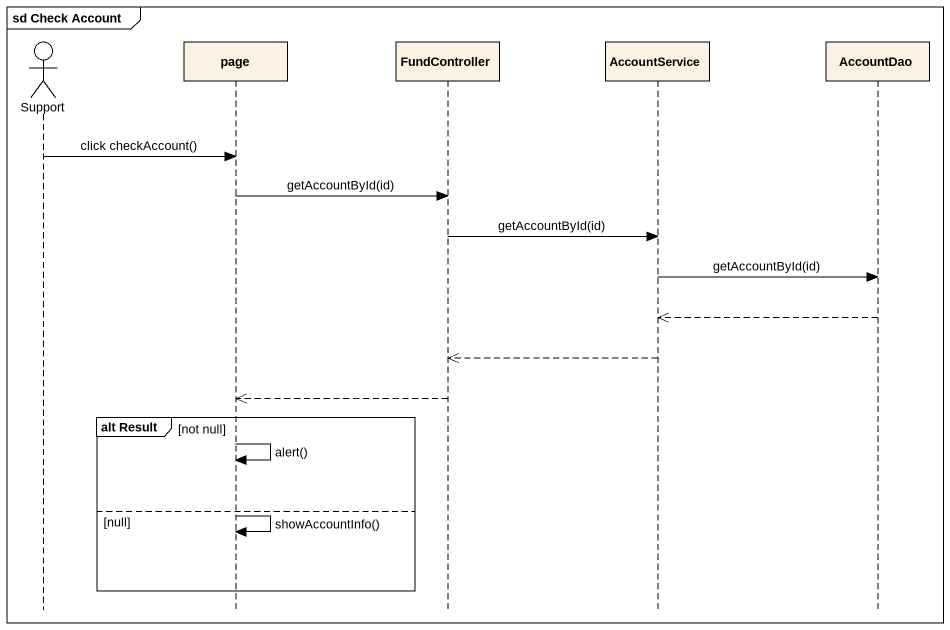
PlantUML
@startuml
mainframe sd Check Account
hide footbox
actor Support
participant "page" as page_
participant FundController
participant AccountService
participant AccountDao

Support -> page_ : click checkAccount()
page_ -> FundController : getAccountById(id)
FundController -> AccountService : getAccountById(id)
AccountService -> AccountDao : getAccountById(id)
AccountDao -->> AccountService
AccountService -->> FundController
FundController -->> page_
group alt Result [not null]
  page_ -> page_ : alert()
else null
  page_ -> page_ : showAccountInfo()
end
@enduml
